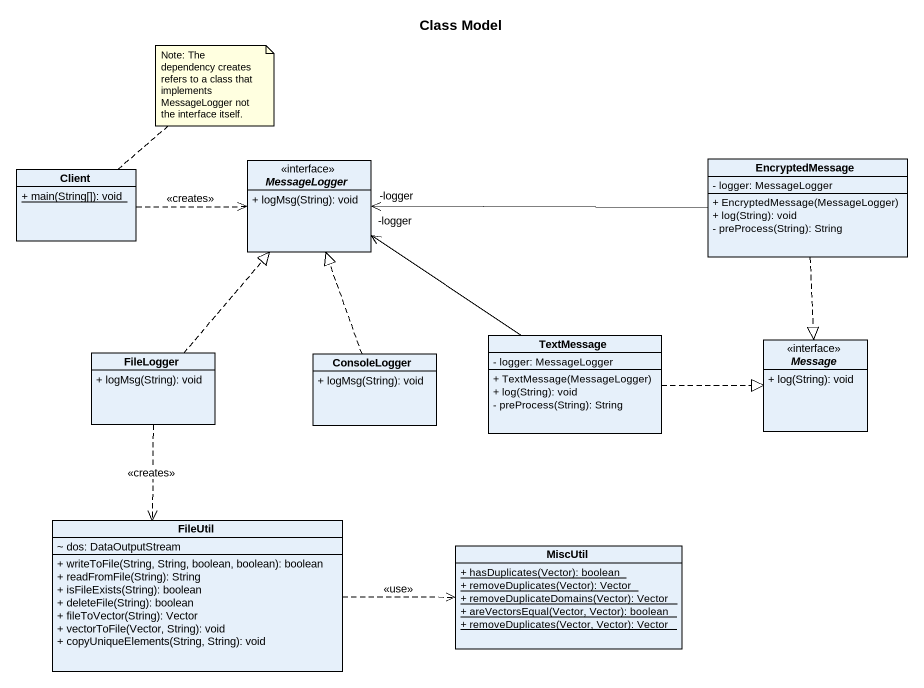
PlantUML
@startuml
title Class Model
hide circle
hide empty members
skinparam classAttributeIconSize 0
class EncryptedMessage {
  - logger: MessageLogger
  + EncryptedMessage(MessageLogger)
  + log(String): void
  - preProcess(String): String
}
class Client {
  {static} + main(String[]): void
}
interface MessageLogger <<interface>> {
  + logMsg(String): void
}
class TextMessage {
  - logger: MessageLogger
  + TextMessage(MessageLogger)
  + log(String): void
  - preProcess(String): String
}
interface Message <<interface>> {
  + log(String): void
}
class FileLogger {
  + logMsg(String): void
}
class ConsoleLogger {
  + logMsg(String): void
}
class FileUtil {
  ~ dos: DataOutputStream
  + writeToFile(String, String, boolean, boolean): boolean
  + readFromFile(String): String
  + isFileExists(String): boolean
  + deleteFile(String): boolean
  + fileToVector(String): Vector
  + vectorToFile(Vector, String): void
  + copyUniqueElements(String, String): void
}
class MiscUtil {
  {static} + hasDuplicates(Vector): boolean
  {static} + removeDuplicates(Vector): Vector
  {static} + removeDuplicateDomains(Vector): Vector
  {static} + areVectorsEqual(Vector, Vector): boolean
  {static} + removeDuplicates(Vector, Vector): Vector
}
EncryptedMessage -left-> "-logger" MessageLogger
EncryptedMessage ..|> Message
Client .right.> MessageLogger : <<creates>>
TextMessage -up-> "-logger" MessageLogger
TextMessage .right.|> Message
FileLogger .up.|> MessageLogger
FileLogger ..> FileUtil : <<creates>>
ConsoleLogger .up.|> MessageLogger
FileUtil .right.> MiscUtil : <<use>>
note top of Client : Note: The dependency creates refers to a class that implements MessageLogger not the interface itself.
@enduml
